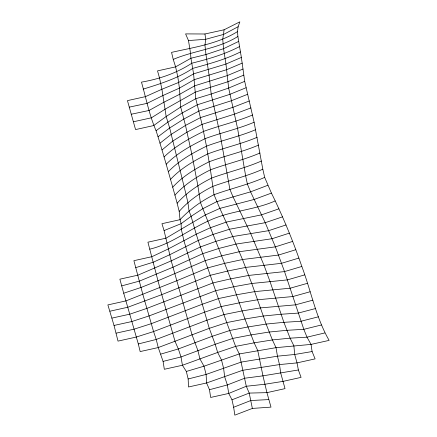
<?xml version="1.0" encoding="UTF-8"?>
<svg xmlns="http://www.w3.org/2000/svg" width="437" height="437" viewBox="0 0 437 437"><rect width="100%" height="100%" fill="white"/><g stroke="black" fill="none" stroke-linecap="round" stroke-linejoin="round"><path stroke-width="0.66" d="M271.432 193.099L264.68 177.389L262.812 169.201L254.105 122.251L244.698 81.348L241.366 57.427L237.886 36.479L237.493 31.606L238.121 26.728L239.837 21.85L224.099 29.787L222.744 39.237L223.542 48.698L225.956 64.053L228.655 88.055L237.57 128.418L245.649 175.898L247.391 184.124L250.565 191.848L265.221 222.684L275.376 246.85L284.542 271.585L303.808 329.323L306.998 337.167L311.04 344.4L312.1 351.55L315.104 358.881L297.018 362.896L279.489 364.573L242.601 370.308L206.592 382.965L188.511 386.98L188.156 378.972L186.337 371.455L182.42 365.261L181.022 356.947L178.334 348.95L174.997 341.264L159.767 287.573L147.919 242.191L166.005 238.176L205.188 215.02L219.822 208.405L254.159 199.452L271.432 193.099C283.132 216.867 293.222 241.41 301.83 266.466C311.084 291.015 315.913 317.513 329.127 340.385L311.04 344.4L276.026 347.661L239.296 353.937L203.992 366.201L186.337 371.455M237.493 31.606C217.56 44.044 194.023 47.24 171.555 52.385L173.238 59.41L175.614 66.866L177.815 76.934L179.427 88.121L180.689 107.043L185.496 125.419L191.761 153.829L197.863 185.659L200.365 202.364L227.617 271.044L233.609 286.77L244.939 318.999L254.148 342.843L257.77 350.594L262.954 375.842L266.936 392.644L270.995 407.12L252.368 408.426L234.827 415.15L233.648 407.251L231.987 399.8L228.737 393.431L227.344 384.948L224.673 376.836L223.607 368.336L221.521 360.055L217.664 352.446L215.201 344.28L209.274 328.34L183.939 240.661L181.262 229.13L181.142 223.662L180.033 219.685L179.186 211.399C188.505 200.791 200.212 192.69 212.786 186.397C229.365 180.328 246.637 176.379 262.812 169.201M179.186 211.399L177.138 203.232C186.692 192.449 198.835 184.469 211.645 178.061C228.109 171.998 245.288 168.114 261.386 161.035M177.138 203.232L174.937 195.181C184.753 184.206 197.366 176.362 210.443 169.84C226.819 163.744 243.955 159.969 260.015 152.977M174.937 195.181L172.719 187.227C182.808 176.106 195.858 168.398 209.181 161.772C225.481 155.643 242.584 151.972 258.606 145.062M172.719 187.227L170.517 179.394C180.902 168.196 194.307 160.597 207.859 153.879C224.099 147.739 241.158 144.134 257.147 137.3M170.517 179.394L168.338 171.719C179.033 160.51 192.722 152.972 206.483 146.177C222.679 140.064 239.684 136.475 255.645 129.691M168.338 171.719L166.186 164.23C177.22 153.092 191.111 145.554 205.051 138.682C221.226 132.635 238.176 128.997 254.105 122.251M166.186 164.23L164.066 156.959C175.466 145.963 189.472 138.36 203.571 131.411C219.756 125.485 236.636 121.715 252.537 114.986M164.066 156.959L162.001 149.946L172.872 141.009L187.069 132.127L202.047 124.381L234.598 114.095L250.942 107.89M162.001 149.946L159.986 143.199L171.238 134.339L185.496 125.419L200.485 117.602L233.068 107.273L249.325 100.985M159.986 143.199L158.025 136.765L169.66 127.997L183.922 118.995L198.901 111.08L231.523 100.679L247.697 94.261M158.025 136.765L156.064 130.707L168.065 122.021L182.327 112.877L197.295 104.814L229.999 94.299L246.102 87.722M238.121 26.728L223.646 34.392L205.745 39.286L188.489 40.559L185.583 33.895L204.948 33.993L224.099 29.787M237.886 36.479C218.118 48.917 194.356 50.392 173.238 59.41M238.542 41.477L223.542 48.698L205.964 54.543L190.92 58.252L175.614 66.866L157.528 70.881L159.56 78.119L161.903 89.257L166.164 116.515L169.66 127.997L186.02 194.372L187.905 202.577L189.052 210.956L191.095 216.337L196.229 234.199L200.392 246.965L226.721 322.599L235.614 346.366L239.296 353.937L246.299 386.264L249.21 393.087L252.368 408.426M239.46 46.617C224.487 54.456 208.198 59.132 191.87 63.19C176.668 73.154 159.308 79.059 141.473 82.134C146.111 98.358 149.339 115.182 156.064 130.707M240.426 51.927C225.339 59.552 208.979 63.911 192.761 68.385C177.679 78.442 160.286 83.8 143.139 89.153M241.366 57.427L225.956 64.053L193.596 73.853L178.771 82.396L161.903 89.257L145.532 96.61L127.446 100.625L135.563 129.581L153.649 125.572L166.164 116.515L180.689 107.043L195.787 98.718L211.18 94.031L228.655 88.055L244.698 81.348M242.218 63.125L226.666 69.691L194.263 79.665L179.427 88.121L162.914 95.534L147.045 103.372L129.21 107.152M243.021 69.019L227.311 75.585L194.847 85.756L179.984 94.113L164.05 102.149L149.044 110.474L131.22 114.248M243.797 75.098L227.928 81.73L195.328 92.131L165.246 109.124L151.393 117.815L133.536 121.743M204.948 33.993L205.745 39.286L204.948 45.093L205.964 54.543L209.077 75.208L211.18 94.031L219.948 133.585L229.884 189.358L232.954 196.683L250.63 233.418L263.964 265.155L269.995 281.472L283.881 322.331L290.092 338.162L293.861 345.765L294.707 354.478L297.018 362.896L298.378 369.97L301.077 377.371L282.99 381.386L264.926 384.238L246.299 386.264L228.737 393.431L210.65 397.446L209.481 389.711L206.592 382.965L206.1 374.433L203.992 366.201L199.895 358.837L197.912 350.578L192.023 334.742L171.217 260.867L164.077 230.583L181.142 223.662L191.095 216.337L202.877 208.662L216.861 201.621L250.565 191.848L267.826 185.288M233.648 407.251L250.822 400.521L268.755 399.593M264.68 177.389C248.314 184.665 230.802 188.587 214.021 194.711C201.326 201.004 189.734 209.339 180.033 219.685L161.947 223.7L164.077 230.583M231.987 399.8L249.21 393.087L266.936 392.644L285.022 388.63L280.718 373.061L279.489 364.573L277.451 356.182L276.026 347.661L272.388 339.931L266.133 324.068L251.761 283.493L242.491 259.523L232.752 236.564L219.822 208.405L214.021 194.711L210.443 169.84L206.483 146.177L202.047 124.381L195.787 98.718L193.596 73.853L190.92 58.252L190.527 53.096L188.489 40.559M275.179 200.927C253.504 210.53 229.01 210.754 207.673 221.302C188.101 230.152 170.976 244.185 149.765 249.156M278.882 208.842L261.599 214.829L226.186 222.122L210.23 227.808L196.229 234.199L168.25 248.964L151.978 256.672L133.897 260.687L142.773 294.161L153.573 331.568L156.222 339.456L158.249 347.557L163.077 361.383L164.334 369.276L182.42 365.261L217.664 352.446L235.614 346.366L254.148 342.843L272.388 339.931L290.092 338.162L306.998 337.167L324.795 332.95M282.504 216.85L265.221 222.684L229.469 229.245L212.934 234.483L198.251 240.448L169.731 254.744L153.376 262.173L135.754 267.641M315.58 308.522L298.143 313.1L280.996 314.263L263.112 316.049L244.939 318.999L226.721 322.599L209.274 328.34L158.249 347.557L140.162 351.572L138.316 343.957L123.709 293.227L141.189 287.399L158.063 280.723L205.133 260.681L221.597 255.847L239.296 251.717L275.376 246.85L292.659 241.399M286.006 224.957L268.722 230.649L232.752 236.564L215.736 241.393L200.392 246.965L171.217 260.867L137.955 275.163L119.869 279.177L123.709 293.227M289.392 233.139L272.109 238.711L236.046 244.059L218.642 248.511L202.697 253.695L172.976 267.215L139.556 281.062L121.77 285.88M295.811 249.718L278.527 255.05L242.491 259.523L224.585 263.374L207.668 267.914L176.608 280.816L125.954 300.896L107.873 304.911L114.024 325.456L118.017 341.111L136.104 337.096L153.573 331.568L204.461 312.209L221.28 306.545L239.312 302.857L257.486 299.782L292.817 296.548L310.166 291.747M298.87 258.076L281.586 263.298L245.66 267.422L227.617 271.044L210.339 275.305L161.887 294.598L127.823 307.244L109.971 311.199M301.83 266.466L284.542 271.585L248.757 275.419L230.643 278.85L213.081 282.892L147.061 308.325L129.789 314.176L111.943 318.098M160.794 354.117L178.334 348.95L212.355 336.25L229.84 330.481L248.041 326.952L266.133 324.068L283.881 322.331L300.924 321.261L318.42 316.803M304.693 274.884L287.388 279.893L251.761 283.493L233.609 286.77L215.84 290.649L149.241 315.864L131.865 321.528L114.024 325.456M307.462 283.313L290.141 288.218L254.662 291.621L236.499 294.784L218.582 298.547L202.26 304.239L151.431 323.626L134.017 329.198L116.16 333.152M312.859 300.159L295.472 304.846L260.288 307.927L242.125 310.931L224.012 314.564L206.859 320.234L156.222 339.456L138.316 343.957M209.481 389.711L227.344 384.948L244.682 378.229L262.954 375.842L298.378 369.97M188.156 378.972L206.1 374.433L241.219 362.082L277.451 356.182L294.707 354.478L312.1 351.55M163.077 361.383L181.022 356.947L215.201 344.28L232.817 338.407L251.089 334.906L269.192 332.038L286.858 330.317L303.808 329.323L321.419 324.981"/></g></svg>
